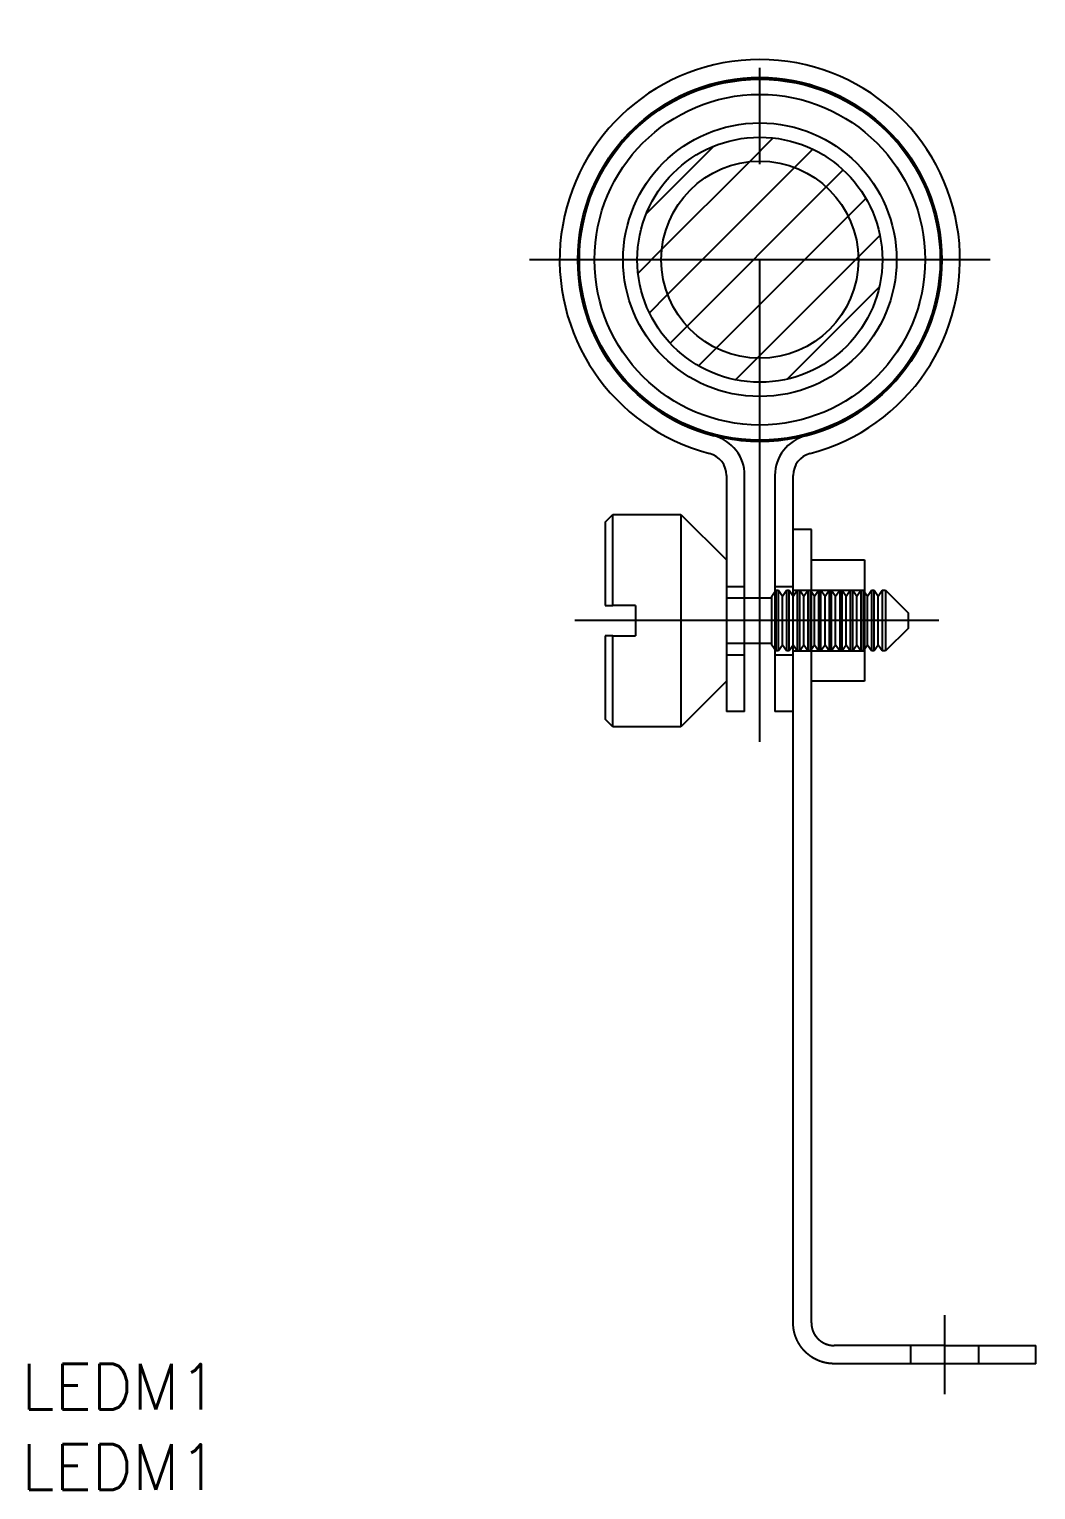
# Model space of a CAD drawing. Extents: x -48 to 188, y -81 to 75.
# Drawn here: x -48.2 to 18.2, y -81.1 to 15.2 of the extents above; entities that cross this region are included whole.
import ezdxf

# ---------------------------------------------------------------- set-up
doc = ezdxf.new("R2010")
doc.units = 0
doc.linetypes.add('CENTER', pattern=[50.8, 31.75, -6.35, 6.35, -6.35])
doc.linetypes.add('DASHED', pattern=[19.05, 12.7, -6.35])
doc.layers.get('0').update_dxf_attribs({"linetype": 'CONTINUOUS'})
doc.layers.add('CENTER', color=1, linetype='CENTER')
doc.styles.get("Standard").update_dxf_attribs({"font": 'txt.shx', "height": 3, "bigfont": 'bigfont.shx'})

msp = doc.modelspace()

# ---------------------------------------------------------------- linework, layer by layer
at = {"color": 3, "linetype": 'CONTINUOUS'}
for p, q in [((-0.69, 6.463), (0.879, 8.032)), ((-7.491, 3.03), (-3.03, 7.491)), ((2.295, 6.081), (3.498, 7.284)), ((-6.463, 0.69), (-0.69, 6.463)), ((-6.081, -2.295), (2.295, 6.081)), ((4.382, 4.801), (5.501, 5.919)), ((-4.801, -4.382), (4.382, 4.801)), ((5.828, 2.878), (6.995, 4.045)), ((-2.878, -5.828), (5.828, 2.878)), ((6.497, 0.18), (7.92, 1.603)), ((-8.032, -0.879), (-6.463, 0.69)), ((-0.18, -6.497), (6.497, 0.18)), ((1.809, -7.875), (7.875, -1.809)), ((-7.284, -3.498), (-6.081, -2.295)), ((-5.919, -5.501), (-4.801, -4.382)), ((-4.045, -6.995), (-2.878, -5.828)), ((-1.603, -7.92), (-0.18, -6.497))]:
    msp.add_line(p, q, dxfattribs=at)
at = {"color": 7, "linetype": 'CONTINUOUS'}
for p, q in [((-2.2, -14.227), (-2.2, -29.8)), ((-1, -29.8), (-1, -14.227)), ((1, -14.227), (1, -29.8)), ((2.2, -29.8), (2.2, -14.227)), ((-10.2, -17.3), (-9.7, -16.8)), ((-10.2, -17.3), (-10.2, -22.8)), ((-9.7, -16.8), (-5.2, -16.8)), ((-9.7, -22.8), (-9.7, -16.8)), ((-5.2, -16.8), (-5.2, -30.8)), ((-5.2, -16.8), (-2.2, -19.8)), ((2.2, -70.1), (2.2, -17.8)), ((3.4, -17.8), (2.2, -17.8)), ((3.4, -70.1), (3.4, -17.8)), ((-2.2, -19.8), (-2.2, -27.8)), ((3.4, -19.8), (6.9, -19.8)), ((6.9, -19.8), (6.9, -27.8)), ((6.9, -21.897), (7.099, -22.181)), ((7.099, -22.181), (7.366, -21.8)), ((7.366, -21.8), (7.532, -21.8)), ((7.366, -21.8), (7.366, -23.8)), ((7.532, -21.8), (7.799, -22.181)), ((7.532, -25.8), (7.532, -21.8)), ((7.799, -22.181), (8.066, -21.8)), ((8.066, -21.8), (8.297, -21.8)), ((8.066, -21.8), (8.066, -23.8)), ((8.297, -21.8), (9.797, -23.3)), ((8.297, -21.8), (8.297, -25.8)), ((-8.2, -22.8), (-9.7, -22.8)), ((-8.2, -22.8), (-8.2, -24.8)), ((7.099, -23.8), (7.099, -22.181)), ((7.799, -23.8), (7.799, -22.181)), ((7.099, -25.419), (7.099, -23.8)), ((7.366, -23.8), (7.366, -25.8)), ((7.799, -25.419), (7.799, -23.8)), ((8.066, -23.8), (8.066, -25.8)), ((9.797, -24.3), (9.797, -23.3)), ((-10.2, -24.8), (-10.2, -30.3)), ((-9.7, -30.8), (-9.7, -24.8)), ((-9.7, -24.8), (-8.2, -24.8)), ((9.797, -24.3), (8.297, -25.8)), ((7.099, -25.419), (6.9, -25.703)), ((7.366, -25.8), (7.099, -25.419)), ((7.532, -25.8), (7.366, -25.8)), ((7.799, -25.419), (7.532, -25.8)), ((8.066, -25.8), (7.799, -25.419)), ((8.297, -25.8), (8.066, -25.8)), ((-2.2, -27.8), (-5.2, -30.8)), ((6.9, -27.8), (3.4, -27.8)), ((-1, -29.8), (-2.2, -29.8)), ((2.2, -29.8), (1, -29.8)), ((-9.7, -30.8), (-10.2, -30.3)), ((-5.2, -30.8), (-9.7, -30.8)), ((12.2, -71.6), (4.9, -71.6)), ((12.2, -71.6), (18.2, -71.6)), ((18.2, -72.8), (18.2, -71.6)), ((12.2, -72.8), (4.9, -72.8)), ((18.2, -72.8), (12.2, -72.8))]:
    msp.add_line(p, q, dxfattribs=at)
at = {"color": 3, "linetype": 'DASHED'}
for p, q in [((-2.2, -21.55), (-1, -21.55)), ((0.8, -22.18), (1.066, -21.8)), ((1, -21.55), (2.2, -21.55)), ((1.066, -21.8), (1.232, -21.8)), ((1.066, -21.8), (1.066, -23.8)), ((1.232, -21.8), (1.499, -22.181)), ((1.232, -25.8), (1.232, -21.8)), ((1.499, -22.181), (1.766, -21.8)), ((1.766, -21.8), (1.932, -21.8)), ((1.766, -21.8), (1.766, -23.8)), ((1.932, -25.8), (1.932, -21.8)), ((1.932, -21.8), (2.199, -22.181)), ((2.199, -22.181), (2.466, -21.8)), ((2.2, -21.8), (6.9, -21.8)), ((2.466, -21.8), (2.632, -21.8)), ((2.466, -21.8), (2.466, -23.8)), ((2.632, -21.8), (2.899, -22.181)), ((2.632, -25.8), (2.632, -21.8)), ((2.899, -22.181), (3.166, -21.8)), ((3.166, -21.8), (3.332, -21.8)), ((3.166, -21.8), (3.166, -23.8)), ((3.332, -21.8), (3.599, -22.181)), ((3.332, -25.8), (3.332, -21.8)), ((3.599, -22.181), (3.866, -21.8)), ((3.866, -21.8), (4.032, -21.8)), ((3.866, -21.8), (3.866, -23.8)), ((4.032, -21.8), (4.299, -22.181)), ((4.032, -25.8), (4.032, -21.8)), ((4.299, -22.181), (4.566, -21.8)), ((4.566, -21.8), (4.732, -21.8)), ((4.566, -21.8), (4.566, -23.8)), ((4.732, -21.8), (4.999, -22.181)), ((4.732, -25.8), (4.732, -21.8)), ((4.999, -22.181), (5.266, -21.8)), ((5.266, -21.8), (5.432, -21.8)), ((5.266, -21.8), (5.266, -23.8)), ((5.432, -21.8), (5.699, -22.181)), ((5.432, -25.8), (5.432, -21.8)), ((5.699, -22.181), (5.966, -21.8)), ((5.966, -21.8), (6.132, -21.8)), ((5.966, -21.8), (5.966, -23.8)), ((6.132, -21.8), (6.399, -22.181)), ((6.132, -25.8), (6.132, -21.8)), ((6.399, -22.181), (6.666, -21.8)), ((6.666, -21.8), (6.666, -23.8)), ((6.666, -21.8), (6.832, -21.8)), ((6.832, -21.8), (6.9, -21.897)), ((6.832, -25.8), (6.832, -21.8)), ((-2.2, -22.3), (0.8, -22.3)), ((0.8, -23.8), (0.8, -22.18)), ((1.499, -23.8), (1.499, -22.181)), ((2.199, -23.8), (2.199, -22.181)), ((2.899, -23.8), (2.899, -22.181)), ((3.599, -23.8), (3.599, -22.181)), ((4.299, -23.8), (4.299, -22.181)), ((4.999, -23.8), (4.999, -22.181)), ((5.699, -23.8), (5.699, -22.181)), ((6.399, -23.8), (6.399, -22.181)), ((0.8, -25.42), (0.8, -23.8)), ((1.066, -23.8), (1.066, -25.8)), ((1.499, -25.419), (1.499, -23.8)), ((1.766, -23.8), (1.766, -25.8)), ((2.199, -25.419), (2.199, -23.8)), ((2.466, -23.8), (2.466, -25.8)), ((2.899, -25.419), (2.899, -23.8)), ((3.166, -23.8), (3.166, -25.8)), ((3.599, -25.419), (3.599, -23.8)), ((3.866, -23.8), (3.866, -25.8)), ((4.299, -25.419), (4.299, -23.8)), ((4.566, -23.8), (4.566, -25.8)), ((4.999, -25.419), (4.999, -23.8)), ((5.266, -23.8), (5.266, -25.8)), ((5.699, -25.419), (5.699, -23.8)), ((5.966, -23.8), (5.966, -25.8)), ((6.399, -25.419), (6.399, -23.8)), ((6.666, -23.8), (6.666, -25.8)), ((0.8, -25.3), (-2.2, -25.3)), ((1.066, -25.8), (0.8, -25.42)), ((1.232, -25.8), (1.066, -25.8)), ((1.499, -25.419), (1.232, -25.8)), ((1.766, -25.8), (1.499, -25.419)), ((1.932, -25.8), (1.766, -25.8)), ((2.199, -25.419), (1.932, -25.8)), ((2.466, -25.8), (2.199, -25.419)), ((2.2, -25.8), (6.9, -25.8)), ((2.632, -25.8), (2.466, -25.8)), ((2.899, -25.419), (2.632, -25.8)), ((3.166, -25.8), (2.899, -25.419)), ((3.332, -25.8), (3.166, -25.8)), ((3.599, -25.419), (3.332, -25.8)), ((3.866, -25.8), (3.599, -25.419)), ((4.032, -25.8), (3.866, -25.8)), ((4.299, -25.419), (4.032, -25.8)), ((4.566, -25.8), (4.299, -25.419)), ((4.732, -25.8), (4.566, -25.8)), ((4.999, -25.419), (4.732, -25.8)), ((5.266, -25.8), (4.999, -25.419)), ((5.432, -25.8), (5.266, -25.8)), ((5.699, -25.419), (5.432, -25.8)), ((5.966, -25.8), (5.699, -25.419)), ((6.132, -25.8), (5.966, -25.8)), ((6.399, -25.419), (6.132, -25.8)), ((6.666, -25.8), (6.399, -25.419)), ((6.832, -25.8), (6.666, -25.8)), ((6.9, -25.703), (6.832, -25.8)), ((-2.2, -26.05), (-1, -26.05)), ((1, -26.05), (2.2, -26.05)), ((9.95, -72.8), (9.95, -71.6)), ((14.45, -72.8), (14.45, -71.6))]:
    msp.add_line(p, q, dxfattribs=at)
at = {"color": 7}
for points in [[(-10.2, -22.8, 0), (-10.196, -22.8, 0), (-10.192, -22.8, 0), (-10.188, -22.8, 0), (-10.184, -22.8, 0), (-10.18, -22.8, 0), (-10.176, -22.8, 0), (-10.172, -22.8, 0), (-10.168, -22.8, 0), (-10.165, -22.8, 0), (-10.161, -22.8, 0), (-10.157, -22.8, 0), (-10.153, -22.8, 0), (-10.149, -22.8, 0), (-10.145, -22.8, 0), (-10.141, -22.8, 0), (-10.137, -22.8, 0), (-10.133, -22.8, 0), (-10.129, -22.8, 0), (-10.125, -22.8, 0), (-10.121, -22.8, 0), (-10.117, -22.8, 0), (-10.113, -22.8, 0), (-10.11, -22.8, 0), (-10.105, -22.8, 0), (-10.102, -22.8, 0), (-10.098, -22.8, 0), (-10.094, -22.8, 0), (-10.09, -22.8, 0), (-10.086, -22.8, 0), (-10.082, -22.8, 0), (-10.078, -22.8, 0), (-10.074, -22.8, 0), (-10.07, -22.8, 0), (-10.066, -22.8, 0), (-10.062, -22.8, 0), (-10.058, -22.8, 0), (-10.054, -22.8, 0), (-10.05, -22.8, 0), (-10.046, -22.8, 0), (-10.043, -22.8, 0), (-10.039, -22.8, 0), (-10.035, -22.8, 0), (-10.031, -22.8, 0), (-10.027, -22.8, 0), (-10.023, -22.8, 0), (-10.019, -22.8, 0), (-10.015, -22.8, 0), (-10.011, -22.8, 0), (-10.007, -22.8, 0), (-10.003, -22.8, 0), (-9.999, -22.8, 0), (-9.995, -22.8, 0), (-9.991, -22.8, 0), (-9.987, -22.8, 0), (-9.984, -22.8, 0), (-9.98, -22.8, 0), (-9.976, -22.8, 0), (-9.972, -22.8, 0), (-9.968, -22.8, 0), (-9.964, -22.8, 0), (-9.96, -22.8, 0), (-9.956, -22.8, 0), (-9.952, -22.8, 0), (-9.948, -22.8, 0), (-9.944, -22.8, 0), (-9.94, -22.8, 0), (-9.936, -22.8, 0), (-9.932, -22.8, 0), (-9.928, -22.8, 0), (-9.924, -22.8, 0), (-9.921, -22.8, 0), (-9.917, -22.8, 0), (-9.913, -22.8, 0), (-9.909, -22.8, 0), (-9.905, -22.8, 0), (-9.901, -22.8, 0), (-9.897, -22.8, 0), (-9.893, -22.8, 0), (-9.889, -22.8, 0), (-9.885, -22.8, 0), (-9.881, -22.8, 0), (-9.877, -22.8, 0), (-9.873, -22.8, 0), (-9.869, -22.8, 0), (-9.865, -22.8, 0), (-9.861, -22.8, 0), (-9.858, -22.8, 0), (-9.854, -22.8, 0), (-9.85, -22.8, 0), (-9.846, -22.8, 0), (-9.842, -22.8, 0), (-9.838, -22.8, 0), (-9.834, -22.8, 0), (-9.83, -22.8, 0), (-9.826, -22.8, 0), (-9.822, -22.8, 0), (-9.818, -22.8, 0), (-9.814, -22.8, 0), (-9.81, -22.8, 0), (-9.806, -22.8, 0), (-9.802, -22.8, 0), (-9.798, -22.8, 0), (-9.795, -22.8, 0), (-9.791, -22.8, 0), (-9.787, -22.8, 0), (-9.783, -22.8, 0), (-9.779, -22.8, 0), (-9.775, -22.8, 0), (-9.771, -22.8, 0), (-9.767, -22.8, 0), (-9.763, -22.8, 0), (-9.759, -22.8, 0), (-9.755, -22.8, 0), (-9.751, -22.8, 0), (-9.747, -22.8, 0), (-9.743, -22.8, 0), (-9.739, -22.8, 0), (-9.735, -22.8, 0), (-9.732, -22.8, 0), (-9.728, -22.8, 0), (-9.724, -22.8, 0), (-9.72, -22.8, 0), (-9.716, -22.8, 0), (-9.712, -22.8, 0), (-9.708, -22.8, 0), (-9.704, -22.8, 0), (-9.7, -22.8, 0)], [(-9.7, -24.8, 0), (-9.704, -24.8, 0), (-9.708, -24.8, 0), (-9.712, -24.8, 0), (-9.716, -24.8, 0), (-9.72, -24.8, 0), (-9.724, -24.8, 0), (-9.728, -24.8, 0), (-9.732, -24.8, 0), (-9.735, -24.8, 0), (-9.739, -24.8, 0), (-9.743, -24.8, 0), (-9.747, -24.8, 0), (-9.751, -24.8, 0), (-9.755, -24.8, 0), (-9.759, -24.8, 0), (-9.763, -24.8, 0), (-9.767, -24.8, 0), (-9.771, -24.8, 0), (-9.775, -24.8, 0), (-9.779, -24.8, 0), (-9.783, -24.8, 0), (-9.787, -24.8, 0), (-9.791, -24.8, 0), (-9.795, -24.8, 0), (-9.798, -24.8, 0), (-9.802, -24.8, 0), (-9.806, -24.8, 0), (-9.81, -24.8, 0), (-9.814, -24.8, 0), (-9.818, -24.8, 0), (-9.822, -24.8, 0), (-9.826, -24.8, 0), (-9.83, -24.8, 0), (-9.834, -24.8, 0), (-9.838, -24.8, 0), (-9.842, -24.8, 0), (-9.846, -24.8, 0), (-9.85, -24.8, 0), (-9.854, -24.8, 0), (-9.858, -24.8, 0), (-9.861, -24.8, 0), (-9.865, -24.8, 0), (-9.869, -24.8, 0), (-9.873, -24.8, 0), (-9.877, -24.8, 0), (-9.881, -24.8, 0), (-9.885, -24.8, 0), (-9.889, -24.8, 0), (-9.893, -24.8, 0), (-9.897, -24.8, 0), (-9.901, -24.8, 0), (-9.905, -24.8, 0), (-9.909, -24.8, 0), (-9.913, -24.8, 0), (-9.917, -24.8, 0), (-9.921, -24.8, 0), (-9.924, -24.8, 0), (-9.928, -24.8, 0), (-9.932, -24.8, 0), (-9.936, -24.8, 0), (-9.94, -24.8, 0), (-9.944, -24.8, 0), (-9.948, -24.8, 0), (-9.952, -24.8, 0), (-9.956, -24.8, 0), (-9.96, -24.8, 0), (-9.964, -24.8, 0), (-9.968, -24.8, 0), (-9.972, -24.8, 0), (-9.976, -24.8, 0), (-9.98, -24.8, 0), (-9.984, -24.8, 0), (-9.987, -24.8, 0), (-9.991, -24.8, 0), (-9.995, -24.8, 0), (-9.999, -24.8, 0), (-10.003, -24.8, 0), (-10.007, -24.8, 0), (-10.011, -24.8, 0), (-10.015, -24.8, 0), (-10.019, -24.8, 0), (-10.023, -24.8, 0), (-10.027, -24.8, 0), (-10.031, -24.8, 0), (-10.035, -24.8, 0), (-10.039, -24.8, 0), (-10.043, -24.8, 0), (-10.046, -24.8, 0), (-10.05, -24.8, 0), (-10.054, -24.8, 0), (-10.058, -24.8, 0), (-10.062, -24.8, 0), (-10.066, -24.8, 0), (-10.07, -24.8, 0), (-10.074, -24.8, 0), (-10.078, -24.8, 0), (-10.082, -24.8, 0), (-10.086, -24.8, 0), (-10.09, -24.8, 0), (-10.094, -24.8, 0), (-10.098, -24.8, 0), (-10.102, -24.8, 0), (-10.105, -24.8, 0), (-10.11, -24.8, 0), (-10.113, -24.8, 0), (-10.117, -24.8, 0), (-10.121, -24.8, 0), (-10.125, -24.8, 0), (-10.129, -24.8, 0), (-10.133, -24.8, 0), (-10.137, -24.8, 0), (-10.141, -24.8, 0), (-10.145, -24.8, 0), (-10.149, -24.8, 0), (-10.153, -24.8, 0), (-10.157, -24.8, 0), (-10.161, -24.8, 0), (-10.165, -24.8, 0), (-10.168, -24.8, 0), (-10.172, -24.8, 0), (-10.176, -24.8, 0), (-10.18, -24.8, 0), (-10.184, -24.8, 0), (-10.188, -24.8, 0), (-10.192, -24.8, 0), (-10.196, -24.8, 0), (-10.2, -24.8, 0)], [(4.9, -72.8, 0), (4.893, -72.8, 0), (4.887, -72.8, 0), (4.88, -72.8, 0), (4.873, -72.8, 0), (4.867, -72.8, 0), (4.86, -72.8, 0), (4.853, -72.8, 0), (4.847, -72.799, 0), (4.84, -72.799, 0), (4.833, -72.799, 0), (4.827, -72.799, 0), (4.82, -72.799, 0), (4.813, -72.799, 0), (4.807, -72.798, 0), (4.8, -72.798, 0), (4.793, -72.798, 0), (4.787, -72.798, 0), (4.78, -72.797, 0), (4.773, -72.797, 0), (4.767, -72.797, 0), (4.76, -72.796, 0), (4.753, -72.796, 0), (4.747, -72.796, 0), (4.74, -72.795, 0), (4.733, -72.795, 0), (4.727, -72.794, 0), (4.72, -72.794, 0), (4.714, -72.794, 0), (4.707, -72.793, 0), (4.7, -72.793, 0), (4.694, -72.792, 0), (4.687, -72.792, 0), (4.681, -72.791, 0), (4.674, -72.79, 0), (4.667, -72.79, 0), (4.661, -72.789, 0), (4.654, -72.789, 0), (4.648, -72.788, 0), (4.641, -72.788, 0), (4.634, -72.787, 0), (4.628, -72.786, 0), (4.621, -72.786, 0), (4.615, -72.785, 0), (4.608, -72.784, 0), (4.601, -72.784, 0), (4.595, -72.783, 0), (4.588, -72.782, 0), (4.582, -72.781, 0), (4.575, -72.78, 0), (4.569, -72.78, 0), (4.562, -72.779, 0), (4.556, -72.778, 0), (4.549, -72.777, 0), (4.542, -72.776, 0), (4.536, -72.775, 0), (4.529, -72.775, 0), (4.523, -72.773, 0), (4.516, -72.773, 0), (4.51, -72.772, 0), (4.503, -72.771, 0), (4.497, -72.77, 0), (4.49, -72.769, 0), (4.484, -72.768, 0), (4.477, -72.767, 0), (4.471, -72.766, 0), (4.464, -72.765, 0), (4.458, -72.763, 0), (4.451, -72.762, 0), (4.445, -72.761, 0), (4.438, -72.76, 0), (4.432, -72.759, 0), (4.425, -72.758, 0), (4.419, -72.757, 0), (4.412, -72.755, 0), (4.406, -72.754, 0), (4.399, -72.753, 0), (4.393, -72.752, 0), (4.386, -72.751, 0), (4.38, -72.749, 0), (4.373, -72.748, 0), (4.367, -72.747, 0), (4.36, -72.746, 0), (4.354, -72.744, 0), (4.347, -72.743, 0), (4.341, -72.742, 0), (4.334, -72.74, 0), (4.328, -72.739, 0), (4.321, -72.737, 0), (4.315, -72.736, 0), (4.308, -72.734, 0), (4.302, -72.733, 0), (4.296, -72.731, 0), (4.289, -72.73, 0), (4.283, -72.728, 0), (4.276, -72.727, 0), (4.27, -72.725, 0), (4.263, -72.724, 0), (4.257, -72.722, 0), (4.25, -72.721, 0), (4.244, -72.719, 0), (4.238, -72.717, 0), (4.231, -72.716, 0), (4.225, -72.714, 0), (4.218, -72.713, 0), (4.212, -72.711, 0), (4.205, -72.709, 0), (4.199, -72.707, 0), (4.193, -72.706, 0), (4.186, -72.704, 0), (4.18, -72.702, 0), (4.173, -72.7, 0), (4.167, -72.698, 0), (4.161, -72.697, 0), (4.154, -72.695, 0), (4.148, -72.693, 0), (4.141, -72.691, 0), (4.135, -72.689, 0), (4.129, -72.687, 0), (4.122, -72.686, 0), (4.116, -72.684, 0), (4.11, -72.682, 0), (4.103, -72.68, 0), (4.097, -72.678, 0), (4.09, -72.676, 0), (4.084, -72.674, 0), (4.078, -72.672, 0), (4.071, -72.67, 0), (4.065, -72.668, 0), (4.059, -72.666, 0), (4.052, -72.663, 0), (4.046, -72.661, 0), (4.04, -72.659, 0), (4.033, -72.657, 0), (4.027, -72.655, 0), (4.021, -72.653, 0), (4.015, -72.651, 0), (4.008, -72.648, 0), (4.002, -72.646, 0), (3.996, -72.644, 0), (3.989, -72.642, 0), (3.983, -72.64, 0), (3.977, -72.637, 0), (3.971, -72.635, 0), (3.964, -72.633, 0), (3.958, -72.63, 0), (3.952, -72.628, 0), (3.946, -72.626, 0), (3.939, -72.623, 0), (3.933, -72.621, 0), (3.927, -72.619, 0), (3.921, -72.616, 0), (3.915, -72.614, 0), (3.908, -72.611, 0), (3.902, -72.609, 0), (3.896, -72.606, 0), (3.89, -72.604, 0), (3.884, -72.601, 0), (3.878, -72.599, 0), (3.871, -72.596, 0), (3.865, -72.594, 0), (3.859, -72.591, 0), (3.853, -72.589, 0), (3.847, -72.586, 0), (3.841, -72.584, 0), (3.835, -72.581, 0), (3.829, -72.578, 0), (3.822, -72.576, 0), (3.816, -72.573, 0), (3.81, -72.57, 0), (3.804, -72.568, 0), (3.798, -72.565, 0), (3.792, -72.562, 0), (3.786, -72.559, 0), (3.78, -72.557, 0), (3.774, -72.554, 0), (3.768, -72.551, 0), (3.762, -72.549, 0), (3.756, -72.546, 0), (3.75, -72.543, 0), (3.744, -72.54, 0), (3.738, -72.537, 0), (3.732, -72.534, 0), (3.726, -72.531, 0), (3.72, -72.529, 0), (3.714, -72.526, 0), (3.708, -72.523, 0), (3.702, -72.52, 0), (3.696, -72.517, 0), (3.691, -72.514, 0), (3.685, -72.511, 0), (3.679, -72.508, 0), (3.673, -72.505, 0), (3.667, -72.502, 0), (3.661, -72.499, 0), (3.655, -72.496, 0), (3.649, -72.493, 0), (3.644, -72.49, 0), (3.638, -72.487, 0), (3.632, -72.484, 0), (3.626, -72.481, 0), (3.62, -72.478, 0), (3.614, -72.474, 0), (3.609, -72.471, 0), (3.603, -72.468, 0), (3.597, -72.465, 0), (3.591, -72.462, 0), (3.585, -72.458, 0), (3.58, -72.455, 0), (3.574, -72.452, 0), (3.568, -72.449, 0), (3.562, -72.445, 0), (3.557, -72.442, 0), (3.551, -72.439, 0), (3.545, -72.436, 0), (3.54, -72.432, 0), (3.534, -72.429, 0), (3.528, -72.426, 0), (3.523, -72.422, 0), (3.517, -72.419, 0), (3.511, -72.415, 0), (3.506, -72.412, 0), (3.5, -72.409, 0), (3.494, -72.405, 0), (3.489, -72.402, 0), (3.483, -72.398, 0), (3.477, -72.395, 0), (3.472, -72.391, 0), (3.466, -72.388, 0), (3.461, -72.384, 0), (3.455, -72.381, 0), (3.449, -72.377, 0), (3.444, -72.374, 0), (3.438, -72.37, 0), (3.433, -72.367, 0), (3.427, -72.363, 0), (3.422, -72.359, 0), (3.416, -72.356, 0), (3.411, -72.352, 0), (3.405, -72.348, 0), (3.4, -72.345, 0), (3.394, -72.341, 0), (3.389, -72.337, 0), (3.383, -72.334, 0), (3.378, -72.33, 0), (3.372, -72.326, 0), (3.367, -72.322, 0), (3.361, -72.319, 0), (3.356, -72.315, 0), (3.35, -72.311, 0), (3.345, -72.307, 0), (3.34, -72.303, 0), (3.334, -72.299, 0), (3.329, -72.296, 0), (3.323, -72.292, 0), (3.318, -72.288, 0), (3.313, -72.284, 0), (3.307, -72.28, 0), (3.302, -72.276, 0), (3.296, -72.272, 0), (3.291, -72.268, 0), (3.286, -72.264, 0), (3.28, -72.26, 0), (3.275, -72.256, 0), (3.27, -72.252, 0), (3.264, -72.248, 0), (3.259, -72.244, 0), (3.254, -72.24, 0), (3.249, -72.236, 0), (3.243, -72.232, 0), (3.238, -72.228, 0), (3.233, -72.224, 0), (3.228, -72.22, 0), (3.222, -72.216, 0), (3.217, -72.211, 0), (3.212, -72.207, 0), (3.207, -72.203, 0), (3.202, -72.199, 0), (3.196, -72.195, 0), (3.191, -72.19, 0), (3.186, -72.186, 0), (3.181, -72.182, 0), (3.176, -72.178, 0), (3.171, -72.173, 0), (3.166, -72.169, 0), (3.16, -72.165, 0), (3.155, -72.16, 0), (3.15, -72.156, 0), (3.145, -72.152, 0), (3.14, -72.148, 0), (3.135, -72.143, 0), (3.13, -72.139, 0), (3.125, -72.135, 0), (3.12, -72.13, 0), (3.115, -72.126, 0), (3.11, -72.121, 0), (3.105, -72.117, 0), (3.1, -72.112, 0), (3.095, -72.108, 0), (3.09, -72.103, 0), (3.085, -72.099, 0), (3.08, -72.095, 0), (3.075, -72.09, 0), (3.07, -72.086, 0), (3.066, -72.081, 0), (3.061, -72.077, 0), (3.056, -72.072, 0), (3.051, -72.067, 0), (3.046, -72.063, 0), (3.041, -72.058, 0), (3.037, -72.054, 0), (3.032, -72.049, 0), (3.027, -72.045, 0), (3.022, -72.04, 0), (3.017, -72.035, 0), (3.013, -72.031, 0), (3.008, -72.026, 0), (3.003, -72.022, 0), (2.998, -72.017, 0), (2.994, -72.012, 0), (2.989, -72.007, 0), (2.984, -72.003, 0), (2.98, -71.998, 0), (2.975, -71.993, 0), (2.97, -71.989, 0), (2.966, -71.984, 0), (2.961, -71.979, 0), (2.957, -71.974, 0), (2.952, -71.97, 0), (2.948, -71.965, 0), (2.943, -71.96, 0), (2.938, -71.955, 0), (2.934, -71.951, 0), (2.929, -71.946, 0), (2.925, -71.941, 0), (2.92, -71.936, 0), (2.916, -71.931, 0), (2.911, -71.926, 0), (2.907, -71.921, 0), (2.902, -71.917, 0), (2.898, -71.912, 0), (2.894, -71.907, 0), (2.889, -71.902, 0), (2.885, -71.897, 0), (2.88, -71.892, 0), (2.876, -71.887, 0), (2.872, -71.882, 0), (2.867, -71.877, 0), (2.863, -71.872, 0), (2.859, -71.867, 0), (2.854, -71.862, 0), (2.85, -71.857, 0), (2.846, -71.852, 0), (2.841, -71.847, 0), (2.837, -71.842, 0), (2.833, -71.837, 0), (2.829, -71.832, 0), (2.824, -71.827, 0), (2.82, -71.822, 0), (2.816, -71.817, 0), (2.812, -71.812, 0), (2.808, -71.807, 0), (2.804, -71.801, 0), (2.799, -71.796, 0), (2.795, -71.791, 0), (2.791, -71.786, 0), (2.787, -71.781, 0), (2.783, -71.776, 0), (2.779, -71.77, 0), (2.775, -71.765, 0), (2.771, -71.76, 0), (2.767, -71.755, 0), (2.763, -71.75, 0), (2.758, -71.744, 0), (2.754, -71.739, 0), (2.75, -71.734, 0), (2.746, -71.729, 0), (2.742, -71.723, 0), (2.739, -71.718, 0), (2.735, -71.713, 0), (2.731, -71.707, 0), (2.727, -71.702, 0), (2.723, -71.697, 0), (2.719, -71.691, 0), (2.715, -71.686, 0), (2.711, -71.681, 0), (2.707, -71.675, 0), (2.703, -71.67, 0), (2.7, -71.665, 0), (2.696, -71.659, 0), (2.692, -71.654, 0), (2.688, -71.648, 0), (2.684, -71.643, 0), (2.68, -71.637, 0), (2.677, -71.632, 0), (2.673, -71.626, 0), (2.669, -71.621, 0), (2.665, -71.615, 0), (2.662, -71.61, 0), (2.658, -71.605, 0), (2.654, -71.599, 0), (2.651, -71.594, 0), (2.647, -71.588, 0), (2.643, -71.582, 0), (2.64, -71.577, 0), (2.636, -71.571, 0), (2.632, -71.566, 0), (2.629, -71.56, 0), (2.625, -71.554, 0), (2.622, -71.549, 0), (2.618, -71.543, 0), (2.615, -71.538, 0), (2.611, -71.532, 0), (2.607, -71.526, 0), (2.604, -71.521, 0), (2.6, -71.515, 0), (2.597, -71.509, 0), (2.594, -71.504, 0), (2.59, -71.498, 0), (2.587, -71.492, 0), (2.583, -71.487, 0), (2.58, -71.481, 0), (2.576, -71.475, 0), (2.573, -71.469, 0), (2.57, -71.464, 0), (2.566, -71.458, 0), (2.563, -71.452, 0), (2.56, -71.446, 0), (2.556, -71.441, 0), (2.553, -71.435, 0), (2.55, -71.429, 0), (2.546, -71.423, 0), (2.543, -71.417, 0), (2.54, -71.412, 0), (2.537, -71.406, 0), (2.534, -71.4, 0), (2.53, -71.394, 0), (2.527, -71.388, 0), (2.524, -71.382, 0), (2.521, -71.376, 0), (2.518, -71.371, 0), (2.515, -71.365, 0), (2.511, -71.359, 0), (2.508, -71.353, 0), (2.505, -71.347, 0), (2.502, -71.341, 0), (2.499, -71.335, 0), (2.496, -71.329, 0), (2.493, -71.323, 0), (2.49, -71.317, 0), (2.487, -71.311, 0), (2.484, -71.305, 0), (2.481, -71.3, 0), (2.478, -71.294, 0), (2.475, -71.288, 0), (2.472, -71.282, 0), (2.469, -71.276, 0), (2.467, -71.27, 0), (2.464, -71.264, 0), (2.461, -71.258, 0), (2.458, -71.252, 0), (2.455, -71.246, 0), (2.452, -71.24, 0), (2.45, -71.234, 0), (2.447, -71.228, 0), (2.444, -71.222, 0), (2.441, -71.216, 0), (2.439, -71.21, 0), (2.436, -71.204, 0), (2.433, -71.198, 0), (2.43, -71.192, 0), (2.428, -71.185, 0), (2.425, -71.179, 0), (2.422, -71.173, 0), (2.42, -71.167, 0), (2.417, -71.161, 0), (2.415, -71.155, 0), (2.412, -71.149, 0), (2.41, -71.143, 0), (2.407, -71.137, 0), (2.404, -71.131, 0), (2.402, -71.125, 0), (2.399, -71.118, 0), (2.397, -71.112, 0), (2.394, -71.106, 0), (2.392, -71.1, 0), (2.39, -71.094, 0), (2.387, -71.088, 0), (2.385, -71.082, 0), (2.382, -71.076, 0), (2.38, -71.069, 0), (2.378, -71.063, 0), (2.375, -71.057, 0), (2.373, -71.051, 0), (2.371, -71.045, 0), (2.368, -71.038, 0), (2.366, -71.032, 0), (2.364, -71.026, 0), (2.362, -71.02, 0), (2.359, -71.014, 0), (2.357, -71.007, 0), (2.355, -71.001, 0), (2.353, -70.995, 0), (2.35, -70.989, 0), (2.348, -70.983, 0), (2.346, -70.976, 0), (2.344, -70.97, 0), (2.342, -70.964, 0), (2.34, -70.957, 0), (2.338, -70.951, 0), (2.336, -70.945, 0), (2.334, -70.939, 0), (2.332, -70.932, 0), (2.329, -70.926, 0), (2.327, -70.92, 0), (2.325, -70.913, 0), (2.323, -70.907, 0), (2.321, -70.901, 0), (2.32, -70.895, 0), (2.318, -70.888, 0), (2.316, -70.882, 0), (2.314, -70.876, 0), (2.312, -70.869, 0), (2.31, -70.863, 0), (2.308, -70.857, 0), (2.306, -70.85, 0), (2.304, -70.844, 0), (2.303, -70.838, 0), (2.301, -70.831, 0), (2.299, -70.825, 0), (2.297, -70.818, 0), (2.296, -70.812, 0), (2.294, -70.805, 0), (2.292, -70.799, 0), (2.29, -70.793, 0), (2.289, -70.786, 0), (2.287, -70.78, 0), (2.285, -70.773, 0), (2.284, -70.767, 0), (2.282, -70.761, 0), (2.28, -70.754, 0), (2.279, -70.748, 0), (2.277, -70.741, 0), (2.276, -70.735, 0), (2.274, -70.728, 0), (2.273, -70.722, 0), (2.271, -70.715, 0), (2.27, -70.709, 0), (2.268, -70.702, 0), (2.267, -70.696, 0), (2.265, -70.689, 0), (2.264, -70.683, 0), (2.262, -70.676, 0), (2.261, -70.67, 0), (2.259, -70.663, 0), (2.258, -70.657, 0), (2.257, -70.65, 0), (2.255, -70.644, 0), (2.254, -70.637, 0), (2.253, -70.631, 0), (2.251, -70.624, 0), (2.25, -70.617, 0), (2.249, -70.611, 0), (2.248, -70.604, 0), (2.246, -70.598, 0), (2.245, -70.591, 0), (2.244, -70.585, 0), (2.243, -70.578, 0), (2.241, -70.571, 0), (2.24, -70.565, 0), (2.239, -70.558, 0), (2.238, -70.552, 0), (2.237, -70.545, 0), (2.236, -70.538, 0), (2.235, -70.532, 0), (2.234, -70.525, 0), (2.233, -70.519, 0), (2.232, -70.512, 0), (2.231, -70.505, 0), (2.23, -70.499, 0), (2.229, -70.492, 0), (2.228, -70.486, 0), (2.227, -70.479, 0), (2.226, -70.472, 0), (2.225, -70.466, 0), (2.224, -70.459, 0), (2.223, -70.453, 0), (2.222, -70.446, 0), (2.221, -70.439, 0), (2.221, -70.433, 0), (2.22, -70.426, 0), (2.219, -70.419, 0), (2.218, -70.413, 0), (2.217, -70.406, 0), (2.217, -70.4, 0), (2.216, -70.393, 0), (2.215, -70.386, 0), (2.215, -70.38, 0), (2.214, -70.373, 0), (2.213, -70.367, 0), (2.213, -70.36, 0), (2.212, -70.353, 0), (2.211, -70.347, 0), (2.211, -70.34, 0), (2.21, -70.333, 0), (2.21, -70.327, 0), (2.209, -70.32, 0), (2.208, -70.313, 0), (2.208, -70.307, 0), (2.207, -70.3, 0), (2.207, -70.293, 0), (2.206, -70.287, 0), (2.206, -70.28, 0), (2.206, -70.273, 0), (2.205, -70.267, 0), (2.205, -70.26, 0), (2.204, -70.253, 0), (2.204, -70.246, 0), (2.204, -70.24, 0), (2.203, -70.233, 0), (2.203, -70.226, 0), (2.203, -70.22, 0), (2.202, -70.213, 0), (2.202, -70.206, 0), (2.202, -70.2, 0), (2.202, -70.193, 0), (2.201, -70.186, 0), (2.201, -70.18, 0), (2.201, -70.173, 0), (2.201, -70.166, 0), (2.201, -70.16, 0), (2.201, -70.153, 0), (2.2, -70.146, 0), (2.2, -70.14, 0), (2.2, -70.133, 0), (2.2, -70.126, 0), (2.2, -70.12, 0), (2.2, -70.113, 0), (2.2, -70.107, 0), (2.2, -70.1, 0)], [(3.4, -70.1, 0), (3.4, -70.105, 0), (3.4, -70.109, 0), (3.4, -70.114, 0), (3.4, -70.119, 0), (3.4, -70.123, 0), (3.4, -70.128, 0), (3.4, -70.132, 0), (3.4, -70.137, 0), (3.401, -70.142, 0), (3.401, -70.146, 0), (3.401, -70.151, 0), (3.401, -70.156, 0), (3.401, -70.16, 0), (3.401, -70.165, 0), (3.402, -70.17, 0), (3.402, -70.174, 0), (3.402, -70.179, 0), (3.402, -70.183, 0), (3.403, -70.188, 0), (3.403, -70.193, 0), (3.403, -70.197, 0), (3.403, -70.202, 0), (3.404, -70.207, 0), (3.404, -70.211, 0), (3.404, -70.216, 0), (3.405, -70.22, 0), (3.405, -70.225, 0), (3.406, -70.23, 0), (3.406, -70.234, 0), (3.406, -70.239, 0), (3.407, -70.243, 0), (3.407, -70.248, 0), (3.408, -70.252, 0), (3.408, -70.257, 0), (3.409, -70.262, 0), (3.409, -70.266, 0), (3.41, -70.271, 0), (3.41, -70.275, 0), (3.411, -70.28, 0), (3.411, -70.285, 0), (3.412, -70.289, 0), (3.412, -70.294, 0), (3.413, -70.298, 0), (3.414, -70.303, 0), (3.414, -70.307, 0), (3.415, -70.312, 0), (3.416, -70.317, 0), (3.416, -70.321, 0), (3.417, -70.326, 0), (3.418, -70.33, 0), (3.418, -70.335, 0), (3.419, -70.339, 0), (3.42, -70.344, 0), (3.421, -70.348, 0), (3.421, -70.353, 0), (3.422, -70.357, 0), (3.423, -70.362, 0), (3.424, -70.366, 0), (3.425, -70.371, 0), (3.425, -70.376, 0), (3.426, -70.38, 0), (3.427, -70.385, 0), (3.428, -70.389, 0), (3.429, -70.394, 0), (3.43, -70.398, 0), (3.431, -70.403, 0), (3.432, -70.407, 0), (3.433, -70.412, 0), (3.434, -70.416, 0), (3.435, -70.421, 0), (3.436, -70.425, 0), (3.437, -70.43, 0), (3.438, -70.434, 0), (3.439, -70.439, 0), (3.44, -70.443, 0), (3.441, -70.447, 0), (3.442, -70.452, 0), (3.443, -70.456, 0), (3.444, -70.461, 0), (3.445, -70.465, 0), (3.446, -70.47, 0), (3.447, -70.474, 0), (3.448, -70.479, 0), (3.45, -70.483, 0), (3.451, -70.487, 0), (3.452, -70.492, 0), (3.453, -70.496, 0), (3.454, -70.501, 0), (3.456, -70.505, 0), (3.457, -70.51, 0), (3.458, -70.514, 0), (3.459, -70.519, 0), (3.461, -70.523, 0), (3.462, -70.527, 0), (3.463, -70.532, 0), (3.465, -70.536, 0), (3.466, -70.54, 0), (3.467, -70.545, 0), (3.469, -70.549, 0), (3.47, -70.554, 0), (3.472, -70.558, 0), (3.473, -70.562, 0), (3.474, -70.567, 0), (3.476, -70.571, 0), (3.477, -70.576, 0), (3.479, -70.58, 0), (3.48, -70.584, 0), (3.482, -70.589, 0), (3.483, -70.593, 0), (3.485, -70.597, 0), (3.486, -70.602, 0), (3.488, -70.606, 0), (3.49, -70.61, 0), (3.491, -70.615, 0), (3.493, -70.619, 0), (3.494, -70.623, 0), (3.496, -70.628, 0), (3.498, -70.632, 0), (3.499, -70.636, 0), (3.501, -70.641, 0), (3.503, -70.645, 0), (3.504, -70.649, 0), (3.506, -70.654, 0), (3.508, -70.658, 0), (3.509, -70.662, 0), (3.511, -70.666, 0), (3.513, -70.671, 0), (3.515, -70.675, 0), (3.516, -70.679, 0), (3.518, -70.684, 0), (3.52, -70.688, 0), (3.522, -70.692, 0), (3.524, -70.696, 0), (3.525, -70.701, 0), (3.527, -70.705, 0), (3.529, -70.709, 0), (3.531, -70.713, 0), (3.533, -70.718, 0), (3.535, -70.722, 0), (3.537, -70.726, 0), (3.539, -70.73, 0), (3.541, -70.734, 0), (3.543, -70.738, 0), (3.545, -70.743, 0), (3.547, -70.747, 0), (3.549, -70.751, 0), (3.551, -70.755, 0), (3.553, -70.759, 0), (3.555, -70.763, 0), (3.557, -70.767, 0), (3.559, -70.772, 0), (3.561, -70.776, 0), (3.563, -70.78, 0), (3.565, -70.784, 0), (3.567, -70.788, 0), (3.569, -70.792, 0), (3.571, -70.796, 0), (3.573, -70.8, 0), (3.576, -70.804, 0), (3.578, -70.808, 0), (3.58, -70.812, 0), (3.582, -70.816, 0), (3.584, -70.82, 0), (3.586, -70.824, 0), (3.589, -70.828, 0), (3.591, -70.832, 0), (3.593, -70.836, 0), (3.595, -70.84, 0), (3.598, -70.844, 0), (3.6, -70.848, 0), (3.602, -70.852, 0), (3.605, -70.856, 0), (3.607, -70.86, 0), (3.609, -70.864, 0), (3.612, -70.868, 0), (3.614, -70.872, 0), (3.616, -70.876, 0), (3.619, -70.88, 0), (3.621, -70.884, 0), (3.623, -70.888, 0), (3.626, -70.892, 0), (3.628, -70.895, 0), (3.631, -70.899, 0), (3.633, -70.903, 0), (3.636, -70.907, 0), (3.638, -70.911, 0), (3.641, -70.915, 0), (3.643, -70.919, 0), (3.646, -70.923, 0), (3.648, -70.926, 0), (3.651, -70.93, 0), (3.653, -70.934, 0), (3.656, -70.938, 0), (3.658, -70.942, 0), (3.661, -70.945, 0), (3.664, -70.949, 0), (3.666, -70.953, 0), (3.669, -70.957, 0), (3.671, -70.961, 0), (3.674, -70.964, 0), (3.677, -70.968, 0), (3.679, -70.972, 0), (3.682, -70.976, 0), (3.685, -70.979, 0), (3.688, -70.983, 0), (3.69, -70.987, 0), (3.693, -70.99, 0), (3.696, -70.994, 0), (3.698, -70.998, 0), (3.701, -71.002, 0), (3.704, -71.005, 0), (3.707, -71.009, 0), (3.71, -71.013, 0), (3.712, -71.016, 0), (3.715, -71.02, 0), (3.718, -71.024, 0), (3.721, -71.027, 0), (3.724, -71.031, 0), (3.727, -71.034, 0), (3.73, -71.038, 0), (3.733, -71.042, 0), (3.735, -71.045, 0), (3.738, -71.049, 0), (3.741, -71.052, 0), (3.744, -71.056, 0), (3.747, -71.06, 0), (3.75, -71.063, 0), (3.753, -71.067, 0), (3.756, -71.07, 0), (3.759, -71.074, 0), (3.762, -71.077, 0), (3.765, -71.081, 0), (3.768, -71.084, 0), (3.771, -71.088, 0), (3.774, -71.091, 0), (3.777, -71.095, 0), (3.78, -71.098, 0), (3.784, -71.102, 0), (3.787, -71.105, 0), (3.79, -71.109, 0), (3.793, -71.112, 0), (3.796, -71.115, 0), (3.799, -71.119, 0), (3.802, -71.122, 0), (3.805, -71.126, 0), (3.809, -71.129, 0), (3.812, -71.132, 0), (3.815, -71.136, 0), (3.818, -71.139, 0), (3.821, -71.142, 0), (3.825, -71.146, 0), (3.828, -71.149, 0), (3.831, -71.152, 0), (3.834, -71.156, 0), (3.838, -71.159, 0), (3.841, -71.162, 0), (3.844, -71.165, 0), (3.847, -71.169, 0), (3.851, -71.172, 0), (3.854, -71.175, 0), (3.857, -71.178, 0), (3.861, -71.181, 0), (3.864, -71.185, 0), (3.867, -71.188, 0), (3.871, -71.191, 0), (3.874, -71.194, 0), (3.877, -71.197, 0), (3.881, -71.2, 0), (3.884, -71.204, 0), (3.887, -71.207, 0), (3.891, -71.21, 0), (3.894, -71.213, 0), (3.898, -71.216, 0), (3.901, -71.219, 0), (3.904, -71.222, 0), (3.908, -71.225, 0), (3.911, -71.228, 0), (3.915, -71.231, 0), (3.918, -71.234, 0), (3.922, -71.237, 0), (3.925, -71.24, 0), (3.929, -71.243, 0), (3.932, -71.246, 0), (3.936, -71.249, 0), (3.939, -71.252, 0), (3.943, -71.255, 0), (3.946, -71.258, 0), (3.95, -71.261, 0), (3.953, -71.264, 0), (3.957, -71.266, 0), (3.961, -71.269, 0), (3.964, -71.272, 0), (3.968, -71.275, 0), (3.971, -71.278, 0), (3.975, -71.281, 0), (3.978, -71.284, 0), (3.982, -71.286, 0), (3.986, -71.289, 0), (3.989, -71.292, 0), (3.993, -71.295, 0), (3.997, -71.297, 0), (4, -71.3, 0), (4.004, -71.303, 0), (4.008, -71.306, 0), (4.011, -71.308, 0), (4.015, -71.311, 0), (4.019, -71.314, 0), (4.023, -71.317, 0), (4.026, -71.319, 0), (4.03, -71.322, 0), (4.034, -71.325, 0), (4.038, -71.327, 0), (4.041, -71.33, 0), (4.045, -71.332, 0), (4.049, -71.335, 0), (4.053, -71.338, 0), (4.056, -71.34, 0), (4.06, -71.343, 0), (4.064, -71.346, 0), (4.068, -71.348, 0), (4.072, -71.351, 0), (4.076, -71.353, 0), (4.079, -71.356, 0), (4.083, -71.358, 0), (4.087, -71.361, 0), (4.091, -71.363, 0), (4.095, -71.366, 0), (4.099, -71.368, 0), (4.103, -71.371, 0), (4.107, -71.373, 0), (4.111, -71.375, 0), (4.114, -71.378, 0), (4.118, -71.38, 0), (4.122, -71.383, 0), (4.126, -71.385, 0), (4.13, -71.387, 0), (4.134, -71.39, 0), (4.138, -71.392, 0), (4.142, -71.394, 0), (4.146, -71.397, 0), (4.15, -71.399, 0), (4.154, -71.401, 0), (4.158, -71.404, 0), (4.162, -71.406, 0), (4.166, -71.408, 0), (4.17, -71.411, 0), (4.174, -71.413, 0), (4.179, -71.415, 0), (4.183, -71.417, 0), (4.187, -71.419, 0), (4.191, -71.422, 0), (4.195, -71.424, 0), (4.199, -71.426, 0), (4.203, -71.428, 0), (4.207, -71.43, 0), (4.211, -71.433, 0), (4.215, -71.435, 0), (4.219, -71.437, 0), (4.224, -71.439, 0), (4.228, -71.441, 0), (4.232, -71.443, 0), (4.236, -71.445, 0), (4.24, -71.447, 0), (4.244, -71.449, 0), (4.248, -71.451, 0), (4.253, -71.453, 0), (4.257, -71.455, 0), (4.261, -71.457, 0), (4.265, -71.459, 0), (4.269, -71.461, 0), (4.274, -71.463, 0), (4.278, -71.465, 0), (4.282, -71.467, 0), (4.286, -71.469, 0), (4.29, -71.471, 0), (4.295, -71.472, 0), (4.299, -71.474, 0), (4.303, -71.476, 0), (4.307, -71.478, 0), (4.312, -71.48, 0), (4.316, -71.482, 0), (4.32, -71.483, 0), (4.324, -71.485, 0), (4.329, -71.487, 0), (4.333, -71.489, 0), (4.337, -71.49, 0), (4.341, -71.492, 0), (4.346, -71.494, 0), (4.35, -71.496, 0), (4.354, -71.497, 0), (4.358, -71.499, 0), (4.363, -71.501, 0), (4.367, -71.502, 0), (4.371, -71.504, 0), (4.376, -71.505, 0), (4.38, -71.507, 0), (4.384, -71.508, 0), (4.389, -71.51, 0), (4.393, -71.512, 0), (4.397, -71.513, 0), (4.401, -71.515, 0), (4.406, -71.516, 0), (4.41, -71.518, 0), (4.414, -71.519, 0), (4.419, -71.521, 0), (4.423, -71.522, 0), (4.428, -71.524, 0), (4.432, -71.525, 0), (4.436, -71.526, 0), (4.441, -71.528, 0), (4.445, -71.529, 0), (4.449, -71.531, 0), (4.454, -71.532, 0), (4.458, -71.533, 0), (4.462, -71.535, 0), (4.467, -71.536, 0), (4.471, -71.537, 0), (4.476, -71.539, 0), (4.48, -71.54, 0), (4.484, -71.541, 0), (4.489, -71.543, 0), (4.493, -71.544, 0), (4.498, -71.545, 0), (4.502, -71.546, 0), (4.507, -71.547, 0), (4.511, -71.549, 0), (4.515, -71.55, 0), (4.52, -71.551, 0), (4.524, -71.552, 0), (4.529, -71.553, 0), (4.533, -71.555, 0), (4.538, -71.556, 0), (4.542, -71.557, 0), (4.547, -71.558, 0), (4.551, -71.559, 0), (4.556, -71.56, 0), (4.56, -71.561, 0), (4.565, -71.562, 0), (4.569, -71.563, 0), (4.574, -71.564, 0), (4.578, -71.565, 0), (4.582, -71.566, 0), (4.587, -71.567, 0), (4.591, -71.568, 0), (4.596, -71.569, 0), (4.601, -71.57, 0), (4.605, -71.571, 0), (4.61, -71.572, 0), (4.614, -71.573, 0), (4.619, -71.573, 0), (4.623, -71.574, 0), (4.628, -71.575, 0), (4.632, -71.576, 0), (4.637, -71.577, 0), (4.641, -71.578, 0), (4.646, -71.578, 0), (4.65, -71.579, 0), (4.655, -71.58, 0), (4.66, -71.581, 0), (4.664, -71.581, 0), (4.669, -71.582, 0), (4.673, -71.583, 0), (4.678, -71.583, 0), (4.683, -71.584, 0), (4.687, -71.585, 0), (4.692, -71.585, 0), (4.696, -71.586, 0), (4.701, -71.587, 0), (4.706, -71.587, 0), (4.71, -71.588, 0), (4.715, -71.588, 0), (4.719, -71.589, 0), (4.724, -71.59, 0), (4.729, -71.59, 0), (4.733, -71.591, 0), (4.738, -71.591, 0), (4.743, -71.592, 0), (4.747, -71.592, 0), (4.752, -71.593, 0), (4.756, -71.593, 0), (4.761, -71.594, 0), (4.766, -71.594, 0), (4.77, -71.594, 0), (4.775, -71.595, 0), (4.78, -71.595, 0), (4.784, -71.596, 0), (4.789, -71.596, 0), (4.794, -71.596, 0), (4.798, -71.597, 0), (4.803, -71.597, 0), (4.807, -71.597, 0), (4.812, -71.597, 0), (4.817, -71.598, 0), (4.821, -71.598, 0), (4.826, -71.598, 0), (4.831, -71.598, 0), (4.835, -71.599, 0), (4.84, -71.599, 0), (4.845, -71.599, 0), (4.849, -71.599, 0), (4.854, -71.599, 0), (4.858, -71.599, 0), (4.863, -71.6, 0), (4.868, -71.6, 0), (4.872, -71.6, 0), (4.877, -71.6, 0), (4.882, -71.6, 0), (4.886, -71.6, 0), (4.891, -71.6, 0), (4.895, -71.6, 0), (4.9, -71.6, 0)]]:
    msp.add_polyline3d(points, dxfattribs=at)
at = {"color": 7, "linetype": 'CONTINUOUS'}
for radius in [12, 11.9, 10.9, 9.02, 8.08, 6.5]:
    msp.add_circle((0, 0), radius, dxfattribs=at)
for centre, radius, start, end in [((0, 0), 13.2, 284.57817, 255.42183), ((0, 0), 12, 284.57817, 255.42183), ((-3.7, -14.227), 2.7, 360, 75.42183), ((3.7, -14.227), 2.7, 104.57817, 180), ((-3.7, -14.227), 1.5, 360, 75.42183), ((3.7, -14.227), 1.5, 104.57817, 180)]:
    msp.add_arc(centre, radius, start, end, dxfattribs=at)
at = {"layer": 'CENTER', "color": 1, "linetype": 'CENTER'}
for p, q in [((0, -31.8), (0, 15.2)), ((15.2, 0), (-15.2, 0)), ((11.797, -23.8), (-12.2, -23.8)), ((12.2, -74.8), (12.2, -69.6))]:
    msp.add_line(p, q, dxfattribs=at)

# ---------------------------------------------------------------- texts
at = {"color": 7, "linetype": 'CONTINUOUS'}
for p in [(-48.698, -75.818), (-48.698, -81.115)]:
    msp.add_text('LEDM1', height=3, dxfattribs=at).set_placement(p)

doc.saveas('drawing.dxf')
